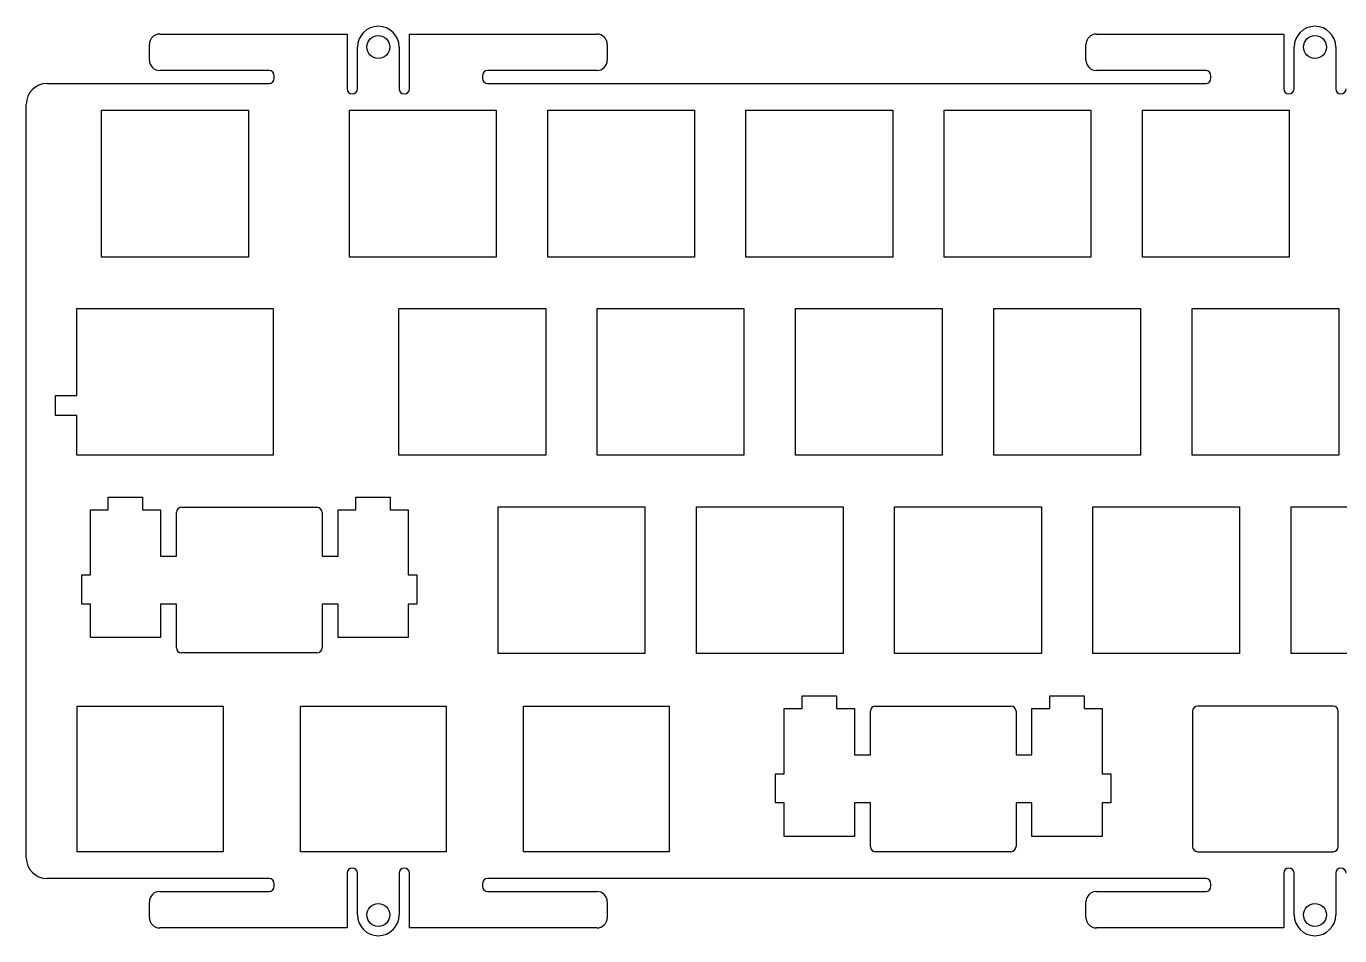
# Model space of a CAD drawing. Header units: millimetres. Extents: x -169 to 79, y -140 to -53.
# Drawn here: x -168.6 to -42.4, y -140 to -52.6 of the extents above; entities that cross this region are included whole.
import ezdxf

# ---------------------------------------------------------------- set-up
doc = ezdxf.new("R2010")
doc.units = ezdxf.units.MM
for name, color, linetype in [('Shape2123', 7, 'CONTINUOUS'), ('Shape2124', 7, 'CONTINUOUS'), ('Shape2125', 7, 'CONTINUOUS'), ('Shape2126', 7, 'CONTINUOUS'), ('Shape2127', 7, 'CONTINUOUS'), ('Shape2128', 7, 'CONTINUOUS'), ('Shape2129', 7, 'CONTINUOUS'), ('Shape2130', 7, 'CONTINUOUS'), ('Shape2131', 7, 'CONTINUOUS'), ('Shape2132', 7, 'CONTINUOUS'), ('Shape2133', 7, 'CONTINUOUS'), ('Shape2134', 7, 'CONTINUOUS'), ('Shape2135', 7, 'CONTINUOUS'), ('Shape2136', 7, 'CONTINUOUS'), ('Shape2137', 7, 'CONTINUOUS'), ('Shape2138', 7, 'CONTINUOUS'), ('Shape2139', 7, 'CONTINUOUS'), ('Shape2140', 7, 'CONTINUOUS'), ('Shape2141', 7, 'CONTINUOUS'), ('Shape2142', 7, 'CONTINUOUS'), ('Shape2143', 7, 'CONTINUOUS'), ('Shape2144', 7, 'CONTINUOUS'), ('Shape2145', 7, 'CONTINUOUS'), ('Shape2146', 7, 'CONTINUOUS'), ('Shape2147', 7, 'CONTINUOUS'), ('Shape2148', 7, 'CONTINUOUS'), ('Shape2149', 7, 'CONTINUOUS'), ('Shape2150', 7, 'CONTINUOUS'), ('Shape2151', 7, 'CONTINUOUS'), ('Shape2152', 7, 'CONTINUOUS'), ('Shape2153', 7, 'CONTINUOUS'), ('Shape2154', 7, 'CONTINUOUS'), ('Shape2155', 7, 'CONTINUOUS'), ('Shape2156', 7, 'CONTINUOUS'), ('Shape2157', 7, 'CONTINUOUS'), ('Shape2158', 7, 'CONTINUOUS'), ('Shape2159', 7, 'CONTINUOUS'), ('Shape2160', 7, 'CONTINUOUS'), ('Shape2161', 7, 'CONTINUOUS'), ('Shape2162', 7, 'CONTINUOUS'), ('Shape2163', 7, 'CONTINUOUS'), ('Shape2164', 7, 'CONTINUOUS'), ('Shape2165', 7, 'CONTINUOUS'), ('Shape2166', 7, 'CONTINUOUS'), ('Shape2167', 7, 'CONTINUOUS'), ('Shape2168', 7, 'CONTINUOUS'), ('Shape2169', 7, 'CONTINUOUS'), ('Shape2170', 7, 'CONTINUOUS'), ('Shape2171', 7, 'CONTINUOUS'), ('Shape2172', 7, 'CONTINUOUS'), ('Shape2173', 7, 'CONTINUOUS'), ('Shape2174', 7, 'CONTINUOUS'), ('Shape2175', 7, 'CONTINUOUS'), ('Shape2176', 7, 'CONTINUOUS'), ('Shape2177', 7, 'CONTINUOUS'), ('Shape2178', 7, 'CONTINUOUS'), ('Shape2179', 7, 'CONTINUOUS'), ('Shape2180', 7, 'CONTINUOUS'), ('Shape2181', 7, 'CONTINUOUS'), ('Shape2182', 7, 'CONTINUOUS'), ('Shape2183', 7, 'CONTINUOUS'), ('Shape2184', 7, 'CONTINUOUS'), ('Shape2185', 7, 'CONTINUOUS'), ('Shape2186', 7, 'CONTINUOUS'), ('Shape2187', 7, 'CONTINUOUS'), ('Shape2188', 7, 'CONTINUOUS'), ('Shape2189', 7, 'CONTINUOUS'), ('Shape2190', 7, 'CONTINUOUS'), ('Shape2191', 7, 'CONTINUOUS'), ('Shape2192', 7, 'CONTINUOUS'), ('Shape2193', 7, 'CONTINUOUS'), ('Shape2194', 7, 'CONTINUOUS'), ('Shape2195', 7, 'CONTINUOUS'), ('Shape2196', 7, 'CONTINUOUS'), ('Shape2197', 7, 'CONTINUOUS'), ('Shape2198', 7, 'CONTINUOUS'), ('Shape2199', 7, 'CONTINUOUS'), ('Shape2200', 7, 'CONTINUOUS'), ('Shape2201', 7, 'CONTINUOUS'), ('Shape2202', 7, 'CONTINUOUS'), ('Shape2203', 7, 'CONTINUOUS'), ('Shape2209', 7, 'CONTINUOUS'), ('Shape2210', 7, 'CONTINUOUS'), ('Shape2212', 7, 'CONTINUOUS'), ('Shape2213', 7, 'CONTINUOUS'), ('Shape3474', 7, 'CONTINUOUS'), ('Shape3475', 7, 'CONTINUOUS'), ('Shape3476', 7, 'CONTINUOUS'), ('Shape3477', 7, 'CONTINUOUS'), ('Shape3478', 7, 'CONTINUOUS'), ('Shape3479', 7, 'CONTINUOUS'), ('Shape3480', 7, 'CONTINUOUS'), ('Shape3481', 7, 'CONTINUOUS'), ('Shape3482', 7, 'CONTINUOUS'), ('Shape3483', 7, 'CONTINUOUS'), ('Shape3484', 7, 'CONTINUOUS'), ('Shape3485', 7, 'CONTINUOUS'), ('Shape3486', 7, 'CONTINUOUS'), ('Shape3487', 7, 'CONTINUOUS'), ('Shape3488', 7, 'CONTINUOUS'), ('Shape3489', 7, 'CONTINUOUS'), ('Shape3490', 7, 'CONTINUOUS'), ('Shape3491', 7, 'CONTINUOUS'), ('Shape3492', 7, 'CONTINUOUS'), ('Shape3493', 7, 'CONTINUOUS'), ('Shape3494', 7, 'CONTINUOUS'), ('Shape3495', 7, 'CONTINUOUS'), ('Shape3496', 7, 'CONTINUOUS'), ('Shape3497', 7, 'CONTINUOUS'), ('Shape3498', 7, 'CONTINUOUS'), ('Shape3499', 7, 'CONTINUOUS'), ('Shape3500', 7, 'CONTINUOUS'), ('Shape3501', 7, 'CONTINUOUS'), ('Shape3502', 7, 'CONTINUOUS'), ('Shape3503', 7, 'CONTINUOUS'), ('Shape3504', 7, 'CONTINUOUS'), ('Shape3505', 7, 'CONTINUOUS'), ('Shape3506', 7, 'CONTINUOUS'), ('Shape3507', 7, 'CONTINUOUS'), ('Shape3508', 7, 'CONTINUOUS'), ('Shape3509', 7, 'CONTINUOUS'), ('Shape3510', 7, 'CONTINUOUS'), ('Shape3511', 7, 'CONTINUOUS'), ('Shape3512', 7, 'CONTINUOUS'), ('Shape3513', 7, 'CONTINUOUS'), ('Shape3554', 7, 'CONTINUOUS'), ('Shape3555', 7, 'CONTINUOUS'), ('Shape3556', 7, 'CONTINUOUS'), ('Shape3557', 7, 'CONTINUOUS'), ('Shape3558', 7, 'CONTINUOUS'), ('Shape3559', 7, 'CONTINUOUS'), ('Shape3560', 7, 'CONTINUOUS'), ('Shape3561', 7, 'CONTINUOUS'), ('Shape4203', 7, 'CONTINUOUS'), ('Shape4204', 7, 'CONTINUOUS'), ('Shape4205', 7, 'CONTINUOUS'), ('Shape4206', 7, 'CONTINUOUS'), ('Shape4207', 7, 'CONTINUOUS'), ('Shape4208', 7, 'CONTINUOUS'), ('Shape4209', 7, 'CONTINUOUS'), ('Shape4210', 7, 'CONTINUOUS'), ('Shape4211', 7, 'CONTINUOUS'), ('Shape4212', 7, 'CONTINUOUS'), ('Shape4213', 7, 'CONTINUOUS'), ('Shape4214', 7, 'CONTINUOUS'), ('Shape4215', 7, 'CONTINUOUS'), ('Shape4216', 7, 'CONTINUOUS'), ('Shape4217', 7, 'CONTINUOUS'), ('Shape4218', 7, 'CONTINUOUS'), ('Shape4219', 7, 'CONTINUOUS'), ('Shape4220', 7, 'CONTINUOUS'), ('Shape4221', 7, 'CONTINUOUS'), ('Shape4222', 7, 'CONTINUOUS'), ('Shape4223', 7, 'CONTINUOUS'), ('Shape4224', 7, 'CONTINUOUS'), ('Shape4225', 7, 'CONTINUOUS'), ('Shape4226', 7, 'CONTINUOUS'), ('Shape4227', 7, 'CONTINUOUS'), ('Shape4228', 7, 'CONTINUOUS'), ('Shape4229', 7, 'CONTINUOUS'), ('Shape4230', 7, 'CONTINUOUS'), ('Shape4231', 7, 'CONTINUOUS'), ('Shape4232', 7, 'CONTINUOUS'), ('Shape4233', 7, 'CONTINUOUS'), ('Shape4234', 7, 'CONTINUOUS'), ('Shape4235', 7, 'CONTINUOUS'), ('Shape4236', 7, 'CONTINUOUS'), ('Shape4237', 7, 'CONTINUOUS'), ('Shape4238', 7, 'CONTINUOUS'), ('Shape4239', 7, 'CONTINUOUS'), ('Shape4240', 7, 'CONTINUOUS'), ('Shape4241', 7, 'CONTINUOUS'), ('Shape4242', 7, 'CONTINUOUS'), ('Shape678', 7, 'CONTINUOUS'), ('Shape679', 7, 'CONTINUOUS'), ('Shape680', 7, 'CONTINUOUS'), ('Shape681', 7, 'CONTINUOUS'), ('Shape682', 7, 'CONTINUOUS'), ('Shape683', 7, 'CONTINUOUS'), ('Shape684', 7, 'CONTINUOUS'), ('Shape685', 7, 'CONTINUOUS'), ('Shape686', 7, 'CONTINUOUS'), ('Shape687', 7, 'CONTINUOUS'), ('Shape688', 7, 'CONTINUOUS'), ('Shape689', 7, 'CONTINUOUS'), ('Shape838', 7, 'CONTINUOUS'), ('Shape839', 7, 'CONTINUOUS'), ('Shape840', 7, 'CONTINUOUS'), ('Shape841', 7, 'CONTINUOUS'), ('Shape842', 7, 'CONTINUOUS'), ('Shape843', 7, 'CONTINUOUS'), ('Shape844', 7, 'CONTINUOUS'), ('Shape845', 7, 'CONTINUOUS'), ('Shape846', 7, 'CONTINUOUS'), ('Shape847', 7, 'CONTINUOUS'), ('Shape848', 7, 'CONTINUOUS'), ('Shape849', 7, 'CONTINUOUS'), ('Shape870', 7, 'CONTINUOUS'), ('Shape871', 7, 'CONTINUOUS'), ('Shape873', 7, 'CONTINUOUS'), ('Shape874', 7, 'CONTINUOUS'), ('Shape875', 7, 'CONTINUOUS'), ('Shape876', 7, 'CONTINUOUS'), ('Shape877', 7, 'CONTINUOUS'), ('Shape878', 7, 'CONTINUOUS'), ('Shape879', 7, 'CONTINUOUS'), ('Shape880', 7, 'CONTINUOUS'), ('Shape881', 7, 'CONTINUOUS'), ('Shape882', 7, 'CONTINUOUS'), ('Shape883', 7, 'CONTINUOUS'), ('Shape884', 7, 'CONTINUOUS'), ('Shape885', 7, 'CONTINUOUS'), ('Shape886', 7, 'CONTINUOUS'), ('Shape887', 7, 'CONTINUOUS'), ('Shape888', 7, 'CONTINUOUS'), ('Shape889', 7, 'CONTINUOUS'), ('Shape910', 7, 'CONTINUOUS'), ('Shape911', 7, 'CONTINUOUS'), ('Shape912', 7, 'CONTINUOUS'), ('Shape913', 7, 'CONTINUOUS'), ('Shape914', 7, 'CONTINUOUS'), ('Shape915', 7, 'CONTINUOUS'), ('Shape916', 7, 'CONTINUOUS'), ('Shape917', 7, 'CONTINUOUS'), ('Shape918', 7, 'CONTINUOUS'), ('Shape919', 7, 'CONTINUOUS'), ('Shape920', 7, 'CONTINUOUS'), ('Shape921', 7, 'CONTINUOUS'), ('Shape922', 7, 'CONTINUOUS'), ('Shape923', 7, 'CONTINUOUS'), ('Shape924', 7, 'CONTINUOUS'), ('Shape925', 7, 'CONTINUOUS'), ('Shape926', 7, 'CONTINUOUS'), ('Shape927', 7, 'CONTINUOUS'), ('Shape928', 7, 'CONTINUOUS'), ('Shape929', 7, 'CONTINUOUS'), ('Shape930', 7, 'CONTINUOUS'), ('Shape931', 7, 'CONTINUOUS'), ('Shape932', 7, 'CONTINUOUS'), ('Shape933', 7, 'CONTINUOUS'), ('Shape934', 7, 'CONTINUOUS'), ('Shape935', 7, 'CONTINUOUS'), ('Shape936', 7, 'CONTINUOUS'), ('Shape937', 7, 'CONTINUOUS'), ('Shape938', 7, 'CONTINUOUS'), ('Shape939', 7, 'CONTINUOUS'), ('Shape940', 7, 'CONTINUOUS'), ('Shape941', 7, 'CONTINUOUS'), ('Shape942', 7, 'CONTINUOUS'), ('Shape943', 7, 'CONTINUOUS'), ('Shape944', 7, 'CONTINUOUS'), ('Shape945', 7, 'CONTINUOUS'), ('Shape946', 7, 'CONTINUOUS'), ('Shape947', 7, 'CONTINUOUS'), ('Shape948', 7, 'CONTINUOUS'), ('Shape949', 7, 'CONTINUOUS')]:
    doc.layers.add(name, color=color, linetype=linetype)

msp = doc.modelspace()

# ---------------------------------------------------------------- linework, layer by layer
at = {"layer": 'Shape2123'}
msp.add_arc((-42.2848, -134.045), 0.5, 0, 180, dxfattribs=at)
at = {"layer": 'Shape2124'}
msp.add_line((-42.7848, -134.045), (-42.7848, -138.045), dxfattribs=at)
at = {"layer": 'Shape2125'}
msp.add_arc((-44.7848, -138.045), 2, 180, 0, dxfattribs=at)
at = {"layer": 'Shape2126'}
msp.add_line((-46.7848, -138.045), (-46.7848, -134.045), dxfattribs=at)
at = {"layer": 'Shape2127'}
msp.add_arc((-47.2848, -134.045), 0.5, 0, 180, dxfattribs=at)
at = {"layer": 'Shape2128'}
msp.add_line((-47.7848, -134.045), (-47.7848, -139.295), dxfattribs=at)
at = {"layer": 'Shape2129'}
msp.add_line((-47.7848, -139.295), (-65.7848, -139.295), dxfattribs=at)
at = {"layer": 'Shape2130'}
msp.add_arc((-65.7848, -138.295), 1, 180, -90, dxfattribs=at)
at = {"layer": 'Shape2131'}
msp.add_line((-66.7848, -138.295), (-66.7848, -136.795), dxfattribs=at)
at = {"layer": 'Shape2132'}
msp.add_arc((-65.7848, -136.795), 1, 90, 180, dxfattribs=at)
at = {"layer": 'Shape2133'}
msp.add_line((-65.7848, -135.795), (-55.2848, -135.795), dxfattribs=at)
at = {"layer": 'Shape2134'}
msp.add_arc((-55.2848, -135.295), 0.5, -90, 0, dxfattribs=at)
at = {"layer": 'Shape2135'}
msp.add_line((-54.7848, -135.295), (-54.7848, -135.046), dxfattribs=at)
at = {"layer": 'Shape2136'}
msp.add_arc((-55.2848, -135.046), 0.5, 0, 90, dxfattribs=at)
at = {"layer": 'Shape2137'}
msp.add_line((-55.2848, -134.546), (-124.285, -134.546), dxfattribs=at)
at = {"layer": 'Shape2138'}
msp.add_arc((-124.285, -135.046), 0.5, 90, 180, dxfattribs=at)
at = {"layer": 'Shape2139'}
msp.add_line((-124.785, -135.046), (-124.785, -135.295), dxfattribs=at)
at = {"layer": 'Shape2140'}
msp.add_arc((-124.285, -135.295), 0.5, 180, -90, dxfattribs=at)
at = {"layer": 'Shape2141'}
msp.add_line((-124.285, -135.795), (-113.785, -135.795), dxfattribs=at)
at = {"layer": 'Shape2142'}
msp.add_arc((-113.785, -136.795), 1, 0, 90, dxfattribs=at)
at = {"layer": 'Shape2143'}
msp.add_line((-112.785, -136.795), (-112.785, -138.295), dxfattribs=at)
at = {"layer": 'Shape2144'}
msp.add_arc((-113.785, -138.295), 1, -90, 0, dxfattribs=at)
at = {"layer": 'Shape2145'}
msp.add_line((-113.785, -139.295), (-131.785, -139.295), dxfattribs=at)
at = {"layer": 'Shape2146'}
msp.add_line((-131.785, -139.295), (-131.785, -134.045), dxfattribs=at)
at = {"layer": 'Shape2147'}
msp.add_arc((-132.285, -134.045), 0.5, 0, 180, dxfattribs=at)
at = {"layer": 'Shape2148'}
msp.add_line((-132.785, -134.045), (-132.785, -138.045), dxfattribs=at)
at = {"layer": 'Shape2149'}
msp.add_arc((-134.785, -138.045), 2, 180, 0, dxfattribs=at)
at = {"layer": 'Shape2150'}
msp.add_line((-136.785, -138.045), (-136.785, -134.045), dxfattribs=at)
at = {"layer": 'Shape2151'}
msp.add_arc((-137.285, -134.045), 0.5, 0, 180, dxfattribs=at)
at = {"layer": 'Shape2152'}
msp.add_line((-137.785, -134.045), (-137.785, -139.295), dxfattribs=at)
at = {"layer": 'Shape2153'}
msp.add_line((-137.785, -139.295), (-155.785, -139.295), dxfattribs=at)
at = {"layer": 'Shape2154'}
msp.add_arc((-155.785, -138.295), 1, 180, -90, dxfattribs=at)
at = {"layer": 'Shape2155'}
msp.add_line((-156.785, -138.295), (-156.785, -136.795), dxfattribs=at)
at = {"layer": 'Shape2156'}
msp.add_arc((-155.785, -136.795), 1, 90, 180, dxfattribs=at)
at = {"layer": 'Shape2157'}
msp.add_line((-155.785, -135.795), (-145.285, -135.795), dxfattribs=at)
at = {"layer": 'Shape2158'}
msp.add_arc((-145.285, -135.295), 0.5, -90, 0, dxfattribs=at)
at = {"layer": 'Shape2159'}
msp.add_line((-144.785, -135.295), (-144.785, -135.046), dxfattribs=at)
at = {"layer": 'Shape2160'}
msp.add_arc((-145.285, -135.046), 0.5, 0, 90, dxfattribs=at)
at = {"layer": 'Shape2161'}
msp.add_line((-145.285, -134.546), (-166.61, -134.546), dxfattribs=at)
at = {"layer": 'Shape2162'}
msp.add_arc((-166.61, -132.546), 2, 180, -90, dxfattribs=at)
at = {"layer": 'Shape2163'}
msp.add_line((-168.61, -132.546), (-168.61, -60.1455), dxfattribs=at)
at = {"layer": 'Shape2164'}
msp.add_arc((-166.61, -60.1455), 2, 90, 180, dxfattribs=at)
at = {"layer": 'Shape2165'}
msp.add_line((-166.61, -58.1455), (-145.285, -58.1455), dxfattribs=at)
at = {"layer": 'Shape2166'}
msp.add_arc((-145.285, -57.6455), 0.5, -90, 0, dxfattribs=at)
at = {"layer": 'Shape2167'}
msp.add_line((-144.785, -57.6455), (-144.785, -57.3964), dxfattribs=at)
at = {"layer": 'Shape2168'}
msp.add_arc((-145.285, -57.3964), 0.5, 0, 90, dxfattribs=at)
at = {"layer": 'Shape2169'}
msp.add_line((-145.285, -56.8964), (-155.785, -56.8964), dxfattribs=at)
at = {"layer": 'Shape2170'}
msp.add_arc((-155.785, -55.8964), 1, 180, -90, dxfattribs=at)
at = {"layer": 'Shape2171'}
msp.add_line((-156.785, -55.8964), (-156.785, -54.3964), dxfattribs=at)
at = {"layer": 'Shape2172'}
msp.add_arc((-155.785, -54.3964), 1, 90, 180, dxfattribs=at)
at = {"layer": 'Shape2173'}
msp.add_line((-155.785, -53.3964), (-137.785, -53.3964), dxfattribs=at)
at = {"layer": 'Shape2174'}
msp.add_line((-137.785, -53.3964), (-137.785, -58.6464), dxfattribs=at)
at = {"layer": 'Shape2175'}
msp.add_arc((-137.285, -58.6464), 0.5, 180, 0, dxfattribs=at)
at = {"layer": 'Shape2176'}
msp.add_line((-136.785, -58.6464), (-136.785, -54.6464), dxfattribs=at)
at = {"layer": 'Shape2177'}
msp.add_arc((-134.785, -54.6464), 2, 0, 180, dxfattribs=at)
at = {"layer": 'Shape2178'}
msp.add_line((-132.785, -54.6464), (-132.785, -58.6464), dxfattribs=at)
at = {"layer": 'Shape2179'}
msp.add_arc((-132.285, -58.6464), 0.5, 180, 0, dxfattribs=at)
at = {"layer": 'Shape2180'}
msp.add_line((-131.785, -58.6464), (-131.785, -53.3964), dxfattribs=at)
at = {"layer": 'Shape2181'}
msp.add_line((-131.785, -53.3964), (-113.785, -53.3964), dxfattribs=at)
at = {"layer": 'Shape2182'}
msp.add_arc((-113.785, -54.3964), 1, 0, 90, dxfattribs=at)
at = {"layer": 'Shape2183'}
msp.add_line((-112.785, -54.3964), (-112.785, -55.8964), dxfattribs=at)
at = {"layer": 'Shape2184'}
msp.add_arc((-113.785, -55.8964), 1, -90, 0, dxfattribs=at)
at = {"layer": 'Shape2185'}
msp.add_line((-113.785, -56.8964), (-124.285, -56.8964), dxfattribs=at)
at = {"layer": 'Shape2186'}
msp.add_arc((-124.285, -57.3964), 0.5, 90, 180, dxfattribs=at)
at = {"layer": 'Shape2187'}
msp.add_line((-124.785, -57.3964), (-124.785, -57.6455), dxfattribs=at)
at = {"layer": 'Shape2188'}
msp.add_arc((-124.285, -57.6455), 0.5, 180, -90, dxfattribs=at)
at = {"layer": 'Shape2189'}
msp.add_line((-124.285, -58.1455), (-55.2848, -58.1455), dxfattribs=at)
at = {"layer": 'Shape2190'}
msp.add_arc((-55.2848, -57.6455), 0.5, -90, 0, dxfattribs=at)
at = {"layer": 'Shape2191'}
msp.add_line((-54.7848, -57.6455), (-54.7848, -57.3964), dxfattribs=at)
at = {"layer": 'Shape2192'}
msp.add_arc((-55.2848, -57.3964), 0.5, 0, 90, dxfattribs=at)
at = {"layer": 'Shape2193'}
msp.add_line((-55.2848, -56.8964), (-65.7848, -56.8964), dxfattribs=at)
at = {"layer": 'Shape2194'}
msp.add_arc((-65.7848, -55.8964), 1, 180, -90, dxfattribs=at)
at = {"layer": 'Shape2195'}
msp.add_line((-66.7848, -55.8964), (-66.7848, -54.3964), dxfattribs=at)
at = {"layer": 'Shape2196'}
msp.add_arc((-65.7848, -54.3964), 1, 90, 180, dxfattribs=at)
at = {"layer": 'Shape2197'}
msp.add_line((-65.7848, -53.3964), (-47.7848, -53.3964), dxfattribs=at)
at = {"layer": 'Shape2198'}
msp.add_line((-47.7848, -53.3964), (-47.7848, -58.6464), dxfattribs=at)
at = {"layer": 'Shape2199'}
msp.add_arc((-47.2848, -58.6464), 0.5, 180, 0, dxfattribs=at)
at = {"layer": 'Shape2200'}
msp.add_line((-46.7848, -58.6464), (-46.7848, -54.6464), dxfattribs=at)
at = {"layer": 'Shape2201'}
msp.add_arc((-44.7848, -54.6464), 2, 0, 180, dxfattribs=at)
at = {"layer": 'Shape2202'}
msp.add_line((-42.7848, -54.6464), (-42.7848, -58.6464), dxfattribs=at)
at = {"layer": 'Shape2203'}
msp.add_arc((-42.2848, -58.6464), 0.5, 180, 0, dxfattribs=at)
at = {"layer": 'Shape2209'}
msp.add_circle((-44.7848, -54.6464), 1.1, dxfattribs=at)
at = {"layer": 'Shape2210'}
msp.add_circle((-134.785, -54.6464), 1.1, dxfattribs=at)
at = {"layer": 'Shape2212'}
msp.add_circle((-44.7848, -138.045), 1.1, dxfattribs=at)
at = {"layer": 'Shape2213'}
msp.add_circle((-134.785, -138.045), 1.1, dxfattribs=at)
at = {"layer": 'Shape3474'}
msp.add_line((-87.5046, -131.47), (-87.5046, -127.271), dxfattribs=at)
at = {"layer": 'Shape3475'}
msp.add_arc((-87.0046, -131.47), 0.5, 180, -90, dxfattribs=at)
at = {"layer": 'Shape3476'}
msp.add_line((-87.5046, -127.271), (-89.03, -127.271), dxfattribs=at)
at = {"layer": 'Shape3477'}
msp.add_line((-89.03, -127.271), (-89.03, -130.5), dxfattribs=at)
at = {"layer": 'Shape3478'}
msp.add_line((-89.03, -130.5), (-95.7797, -130.5), dxfattribs=at)
at = {"layer": 'Shape3479'}
msp.add_line((-95.7797, -130.5), (-95.7797, -127.271), dxfattribs=at)
at = {"layer": 'Shape3480'}
msp.add_line((-95.7797, -127.271), (-96.6052, -127.271), dxfattribs=at)
at = {"layer": 'Shape3481'}
msp.add_line((-96.6052, -127.271), (-96.6052, -124.471), dxfattribs=at)
at = {"layer": 'Shape3482'}
msp.add_line((-96.6052, -124.471), (-95.7797, -124.471), dxfattribs=at)
at = {"layer": 'Shape3483'}
msp.add_line((-95.7797, -124.471), (-95.7797, -118.201), dxfattribs=at)
at = {"layer": 'Shape3484'}
msp.add_line((-95.7797, -118.201), (-94.0546, -118.201), dxfattribs=at)
at = {"layer": 'Shape3485'}
msp.add_line((-94.0546, -118.201), (-94.0546, -117.001), dxfattribs=at)
at = {"layer": 'Shape3486'}
msp.add_line((-94.0546, -117.001), (-90.7555, -117.001), dxfattribs=at)
at = {"layer": 'Shape3487'}
msp.add_line((-90.7555, -117.001), (-90.7555, -118.201), dxfattribs=at)
at = {"layer": 'Shape3488'}
msp.add_line((-90.7555, -118.201), (-89.03, -118.201), dxfattribs=at)
at = {"layer": 'Shape3489'}
msp.add_line((-89.03, -118.201), (-89.03, -122.67), dxfattribs=at)
at = {"layer": 'Shape3490'}
msp.add_line((-89.03, -122.67), (-87.5046, -122.67), dxfattribs=at)
at = {"layer": 'Shape3491'}
msp.add_line((-87.5046, -122.67), (-87.5046, -118.471), dxfattribs=at)
at = {"layer": 'Shape3492'}
msp.add_line((-87.0046, -117.971), (-74.0053, -117.971), dxfattribs=at)
at = {"layer": 'Shape3493'}
msp.add_arc((-87.0046, -118.471), 0.5, 90, 180, dxfattribs=at)
at = {"layer": 'Shape3494'}
msp.add_line((-73.5053, -118.471), (-73.5053, -122.67), dxfattribs=at)
at = {"layer": 'Shape3495'}
msp.add_arc((-74.0053, -118.471), 0.5, 0, 90, dxfattribs=at)
at = {"layer": 'Shape3496'}
msp.add_line((-73.5053, -122.67), (-71.9796, -122.67), dxfattribs=at)
at = {"layer": 'Shape3497'}
msp.add_line((-71.9796, -122.67), (-71.9796, -118.201), dxfattribs=at)
at = {"layer": 'Shape3498'}
msp.add_line((-71.9796, -118.201), (-70.2559, -118.201), dxfattribs=at)
at = {"layer": 'Shape3499'}
msp.add_line((-70.2559, -118.201), (-70.2559, -117.001), dxfattribs=at)
at = {"layer": 'Shape3500'}
msp.add_line((-70.2559, -117.001), (-66.9553, -117.001), dxfattribs=at)
at = {"layer": 'Shape3501'}
msp.add_line((-66.9553, -117.001), (-66.9553, -118.201), dxfattribs=at)
at = {"layer": 'Shape3502'}
msp.add_line((-66.9553, -118.201), (-65.2302, -118.201), dxfattribs=at)
at = {"layer": 'Shape3503'}
msp.add_line((-65.2302, -118.201), (-65.2302, -124.471), dxfattribs=at)
at = {"layer": 'Shape3504'}
msp.add_line((-65.2302, -124.471), (-64.4047, -124.471), dxfattribs=at)
at = {"layer": 'Shape3505'}
msp.add_line((-64.4047, -124.471), (-64.4047, -127.271), dxfattribs=at)
at = {"layer": 'Shape3506'}
msp.add_line((-64.4047, -127.271), (-65.2302, -127.271), dxfattribs=at)
at = {"layer": 'Shape3507'}
msp.add_line((-65.2302, -127.271), (-65.2302, -130.5), dxfattribs=at)
at = {"layer": 'Shape3508'}
msp.add_line((-65.2302, -130.5), (-71.9796, -130.5), dxfattribs=at)
at = {"layer": 'Shape3509'}
msp.add_line((-71.9796, -130.5), (-71.9796, -127.271), dxfattribs=at)
at = {"layer": 'Shape3510'}
msp.add_line((-71.9796, -127.271), (-73.5053, -127.271), dxfattribs=at)
at = {"layer": 'Shape3511'}
msp.add_line((-73.5053, -127.271), (-73.5053, -131.47), dxfattribs=at)
at = {"layer": 'Shape3512'}
msp.add_arc((-74.0053, -131.47), 0.5, -90, 0, dxfattribs=at)
at = {"layer": 'Shape3513'}
msp.add_line((-74.0053, -131.97), (-87.0046, -131.97), dxfattribs=at)
at = {"layer": 'Shape3554'}
msp.add_line((-56.0486, -131.97), (-43.0486, -131.97), dxfattribs=at)
at = {"layer": 'Shape3555'}
msp.add_arc((-43.0486, -131.47), 0.5, -90, 0, dxfattribs=at)
at = {"layer": 'Shape3556'}
msp.add_line((-42.5486, -131.47), (-42.5486, -118.471), dxfattribs=at)
at = {"layer": 'Shape3557'}
msp.add_line((-43.0486, -117.971), (-56.0486, -117.971), dxfattribs=at)
at = {"layer": 'Shape3558'}
msp.add_arc((-43.0486, -118.471), 0.5, 0, 90, dxfattribs=at)
at = {"layer": 'Shape3559'}
msp.add_line((-56.5486, -118.471), (-56.5486, -131.47), dxfattribs=at)
at = {"layer": 'Shape3560'}
msp.add_arc((-56.0486, -118.471), 0.5, 90, 180, dxfattribs=at)
at = {"layer": 'Shape3561'}
msp.add_arc((-56.0486, -131.47), 0.5, 180, -90, dxfattribs=at)
at = {"layer": 'Shape4203'}
msp.add_line((-154.179, -112.37), (-154.179, -108.171), dxfattribs=at)
at = {"layer": 'Shape4204'}
msp.add_arc((-153.679, -112.37), 0.5, 180, -90, dxfattribs=at)
at = {"layer": 'Shape4205'}
msp.add_line((-154.179, -108.171), (-155.704, -108.171), dxfattribs=at)
at = {"layer": 'Shape4206'}
msp.add_line((-155.704, -108.171), (-155.704, -111.4), dxfattribs=at)
at = {"layer": 'Shape4207'}
msp.add_line((-155.704, -111.4), (-162.454, -111.4), dxfattribs=at)
at = {"layer": 'Shape4208'}
msp.add_line((-162.454, -111.4), (-162.454, -108.171), dxfattribs=at)
at = {"layer": 'Shape4209'}
msp.add_line((-162.454, -108.171), (-163.28, -108.171), dxfattribs=at)
at = {"layer": 'Shape4210'}
msp.add_line((-163.28, -108.171), (-163.28, -105.371), dxfattribs=at)
at = {"layer": 'Shape4211'}
msp.add_line((-163.28, -105.371), (-162.454, -105.371), dxfattribs=at)
at = {"layer": 'Shape4212'}
msp.add_line((-162.454, -105.371), (-162.454, -99.1009), dxfattribs=at)
at = {"layer": 'Shape4213'}
msp.add_line((-162.454, -99.1009), (-160.729, -99.1009), dxfattribs=at)
at = {"layer": 'Shape4214'}
msp.add_line((-160.729, -99.1009), (-160.729, -97.9006), dxfattribs=at)
at = {"layer": 'Shape4215'}
msp.add_line((-160.729, -97.9006), (-157.43, -97.9006), dxfattribs=at)
at = {"layer": 'Shape4216'}
msp.add_line((-157.43, -97.9006), (-157.43, -99.1009), dxfattribs=at)
at = {"layer": 'Shape4217'}
msp.add_line((-157.43, -99.1009), (-155.704, -99.1009), dxfattribs=at)
at = {"layer": 'Shape4218'}
msp.add_line((-155.704, -99.1009), (-155.704, -103.57), dxfattribs=at)
at = {"layer": 'Shape4219'}
msp.add_line((-155.704, -103.57), (-154.179, -103.57), dxfattribs=at)
at = {"layer": 'Shape4220'}
msp.add_line((-154.179, -103.57), (-154.179, -99.3708), dxfattribs=at)
at = {"layer": 'Shape4221'}
msp.add_line((-153.679, -98.8708), (-140.68, -98.8708), dxfattribs=at)
at = {"layer": 'Shape4222'}
msp.add_arc((-153.679, -99.3708), 0.5, 90, 180, dxfattribs=at)
at = {"layer": 'Shape4223'}
msp.add_line((-140.18, -99.3708), (-140.18, -103.57), dxfattribs=at)
at = {"layer": 'Shape4224'}
msp.add_arc((-140.68, -99.3708), 0.5, 0, 90, dxfattribs=at)
at = {"layer": 'Shape4225'}
msp.add_line((-140.18, -103.57), (-138.654, -103.57), dxfattribs=at)
at = {"layer": 'Shape4226'}
msp.add_line((-138.654, -103.57), (-138.654, -99.1009), dxfattribs=at)
at = {"layer": 'Shape4227'}
msp.add_line((-138.654, -99.1009), (-136.93, -99.1009), dxfattribs=at)
at = {"layer": 'Shape4228'}
msp.add_line((-136.93, -99.1009), (-136.93, -97.9006), dxfattribs=at)
at = {"layer": 'Shape4229'}
msp.add_line((-136.93, -97.9006), (-133.63, -97.9006), dxfattribs=at)
at = {"layer": 'Shape4230'}
msp.add_line((-133.63, -97.9006), (-133.63, -99.1009), dxfattribs=at)
at = {"layer": 'Shape4231'}
msp.add_line((-133.63, -99.1009), (-131.905, -99.1009), dxfattribs=at)
at = {"layer": 'Shape4232'}
msp.add_line((-131.905, -99.1009), (-131.905, -105.371), dxfattribs=at)
at = {"layer": 'Shape4233'}
msp.add_line((-131.905, -105.371), (-131.079, -105.371), dxfattribs=at)
at = {"layer": 'Shape4234'}
msp.add_line((-131.079, -105.371), (-131.079, -108.171), dxfattribs=at)
at = {"layer": 'Shape4235'}
msp.add_line((-131.079, -108.171), (-131.905, -108.171), dxfattribs=at)
at = {"layer": 'Shape4236'}
msp.add_line((-131.905, -108.171), (-131.905, -111.4), dxfattribs=at)
at = {"layer": 'Shape4237'}
msp.add_line((-131.905, -111.4), (-138.654, -111.4), dxfattribs=at)
at = {"layer": 'Shape4238'}
msp.add_line((-138.654, -111.4), (-138.654, -108.171), dxfattribs=at)
at = {"layer": 'Shape4239'}
msp.add_line((-138.654, -108.171), (-140.18, -108.171), dxfattribs=at)
at = {"layer": 'Shape4240'}
msp.add_line((-140.18, -108.171), (-140.18, -112.37), dxfattribs=at)
at = {"layer": 'Shape4241'}
msp.add_arc((-140.68, -112.37), 0.5, -90, 0, dxfattribs=at)
at = {"layer": 'Shape4242'}
msp.add_line((-140.68, -112.87), (-153.679, -112.87), dxfattribs=at)
at = {"layer": 'Shape678'}
msp.add_line((-149.705, -131.971), (-163.705, -131.971), dxfattribs=at)
at = {"layer": 'Shape679'}
msp.add_line((-163.705, -131.971), (-163.705, -117.971), dxfattribs=at)
at = {"layer": 'Shape680'}
msp.add_line((-163.705, -117.971), (-149.705, -117.971), dxfattribs=at)
at = {"layer": 'Shape681'}
msp.add_line((-149.705, -117.971), (-149.705, -131.971), dxfattribs=at)
at = {"layer": 'Shape682'}
msp.add_line((-128.274, -131.971), (-142.274, -131.971), dxfattribs=at)
at = {"layer": 'Shape683'}
msp.add_line((-142.274, -131.971), (-142.274, -117.971), dxfattribs=at)
at = {"layer": 'Shape684'}
msp.add_line((-142.274, -117.971), (-128.274, -117.971), dxfattribs=at)
at = {"layer": 'Shape685'}
msp.add_line((-128.274, -117.971), (-128.274, -131.971), dxfattribs=at)
at = {"layer": 'Shape686'}
msp.add_line((-106.842, -131.971), (-120.842, -131.971), dxfattribs=at)
at = {"layer": 'Shape687'}
msp.add_line((-120.842, -131.971), (-120.842, -117.971), dxfattribs=at)
at = {"layer": 'Shape688'}
msp.add_line((-120.842, -117.971), (-106.842, -117.971), dxfattribs=at)
at = {"layer": 'Shape689'}
msp.add_line((-106.842, -117.971), (-106.842, -131.971), dxfattribs=at)
at = {"layer": 'Shape838'}
msp.add_line((-163.754, -79.7705), (-144.891, -79.7705), dxfattribs=at)
at = {"layer": 'Shape839'}
msp.add_line((-144.891, -79.7705), (-144.891, -93.8705), dxfattribs=at)
at = {"layer": 'Shape840'}
msp.add_line((-144.891, -93.8705), (-163.754, -93.8705), dxfattribs=at)
at = {"layer": 'Shape841'}
msp.add_line((-163.754, -93.8705), (-163.754, -90.0387), dxfattribs=at)
at = {"layer": 'Shape842'}
msp.add_line((-163.754, -90.0387), (-165.792, -90.0387), dxfattribs=at)
at = {"layer": 'Shape843'}
msp.add_line((-165.792, -90.0387), (-165.792, -88.1387), dxfattribs=at)
at = {"layer": 'Shape844'}
msp.add_line((-165.792, -88.1387), (-163.754, -88.1387), dxfattribs=at)
at = {"layer": 'Shape845'}
msp.add_line((-163.754, -88.1387), (-163.754, -79.7705), dxfattribs=at)
at = {"layer": 'Shape846'}
msp.add_line((-99.4598, -74.8205), (-99.4598, -60.7205), dxfattribs=at)
at = {"layer": 'Shape847'}
msp.add_line((-99.4598, -60.7205), (-85.3598, -60.7205), dxfattribs=at)
at = {"layer": 'Shape848'}
msp.add_line((-85.3598, -60.7205), (-85.3598, -74.8205), dxfattribs=at)
at = {"layer": 'Shape849'}
msp.add_line((-85.3598, -74.8205), (-99.4598, -74.8205), dxfattribs=at)
at = {"layer": 'Shape870'}
msp.add_line((-47.0728, -112.921), (-47.0728, -98.8205), dxfattribs=at)
at = {"layer": 'Shape871'}
msp.add_line((-47.0728, -98.8205), (-32.9728, -98.8205), dxfattribs=at)
at = {"layer": 'Shape873'}
msp.add_line((-32.9728, -112.921), (-47.0728, -112.921), dxfattribs=at)
at = {"layer": 'Shape874'}
msp.add_line((-66.1228, -112.921), (-66.1228, -98.8205), dxfattribs=at)
at = {"layer": 'Shape875'}
msp.add_line((-66.1228, -98.8205), (-52.0228, -98.8205), dxfattribs=at)
at = {"layer": 'Shape876'}
msp.add_line((-52.0228, -98.8205), (-52.0228, -112.921), dxfattribs=at)
at = {"layer": 'Shape877'}
msp.add_line((-52.0228, -112.921), (-66.1228, -112.921), dxfattribs=at)
at = {"layer": 'Shape878'}
msp.add_line((-85.1728, -112.921), (-85.1728, -98.8205), dxfattribs=at)
at = {"layer": 'Shape879'}
msp.add_line((-85.1728, -98.8205), (-71.0728, -98.8205), dxfattribs=at)
at = {"layer": 'Shape880'}
msp.add_line((-71.0728, -98.8205), (-71.0728, -112.921), dxfattribs=at)
at = {"layer": 'Shape881'}
msp.add_line((-71.0728, -112.921), (-85.1728, -112.921), dxfattribs=at)
at = {"layer": 'Shape882'}
msp.add_line((-104.222, -112.921), (-104.222, -98.8205), dxfattribs=at)
at = {"layer": 'Shape883'}
msp.add_line((-104.222, -98.8205), (-90.1223, -98.8205), dxfattribs=at)
at = {"layer": 'Shape884'}
msp.add_line((-90.1223, -98.8205), (-90.1223, -112.921), dxfattribs=at)
at = {"layer": 'Shape885'}
msp.add_line((-90.1223, -112.921), (-104.222, -112.921), dxfattribs=at)
at = {"layer": 'Shape886'}
msp.add_line((-123.272, -112.921), (-123.272, -98.8205), dxfattribs=at)
at = {"layer": 'Shape887'}
msp.add_line((-123.272, -98.8205), (-109.172, -98.8205), dxfattribs=at)
at = {"layer": 'Shape888'}
msp.add_line((-109.172, -98.8205), (-109.172, -112.921), dxfattribs=at)
at = {"layer": 'Shape889'}
msp.add_line((-109.172, -112.921), (-123.272, -112.921), dxfattribs=at)
at = {"layer": 'Shape910'}
msp.add_line((-61.3598, -74.8205), (-61.3598, -60.7205), dxfattribs=at)
at = {"layer": 'Shape911'}
msp.add_line((-61.3598, -60.7205), (-47.2598, -60.7205), dxfattribs=at)
at = {"layer": 'Shape912'}
msp.add_line((-47.2598, -60.7205), (-47.2598, -74.8205), dxfattribs=at)
at = {"layer": 'Shape913'}
msp.add_line((-47.2598, -74.8205), (-61.3598, -74.8205), dxfattribs=at)
at = {"layer": 'Shape914'}
msp.add_line((-80.4098, -74.8205), (-80.4098, -60.7205), dxfattribs=at)
at = {"layer": 'Shape915'}
msp.add_line((-80.4098, -60.7205), (-66.3098, -60.7205), dxfattribs=at)
at = {"layer": 'Shape916'}
msp.add_line((-66.3098, -60.7205), (-66.3098, -74.8205), dxfattribs=at)
at = {"layer": 'Shape917'}
msp.add_line((-66.3098, -74.8205), (-80.4098, -74.8205), dxfattribs=at)
at = {"layer": 'Shape918'}
msp.add_line((-118.51, -74.8205), (-118.51, -60.7205), dxfattribs=at)
at = {"layer": 'Shape919'}
msp.add_line((-118.51, -60.7205), (-104.41, -60.7205), dxfattribs=at)
at = {"layer": 'Shape920'}
msp.add_line((-104.41, -60.7205), (-104.41, -74.8205), dxfattribs=at)
at = {"layer": 'Shape921'}
msp.add_line((-104.41, -74.8205), (-118.51, -74.8205), dxfattribs=at)
at = {"layer": 'Shape922'}
msp.add_line((-137.56, -74.8205), (-137.56, -60.7205), dxfattribs=at)
at = {"layer": 'Shape923'}
msp.add_line((-137.56, -60.7205), (-123.46, -60.7205), dxfattribs=at)
at = {"layer": 'Shape924'}
msp.add_line((-123.46, -60.7205), (-123.46, -74.8205), dxfattribs=at)
at = {"layer": 'Shape925'}
msp.add_line((-123.46, -74.8205), (-137.56, -74.8205), dxfattribs=at)
at = {"layer": 'Shape926'}
msp.add_line((-161.372, -74.8205), (-161.372, -60.7205), dxfattribs=at)
at = {"layer": 'Shape927'}
msp.add_line((-161.372, -60.7205), (-147.272, -60.7205), dxfattribs=at)
at = {"layer": 'Shape928'}
msp.add_line((-147.272, -60.7205), (-147.272, -74.8205), dxfattribs=at)
at = {"layer": 'Shape929'}
msp.add_line((-147.272, -74.8205), (-161.372, -74.8205), dxfattribs=at)
at = {"layer": 'Shape930'}
msp.add_line((-132.797, -79.7705), (-118.697, -79.7705), dxfattribs=at)
at = {"layer": 'Shape931'}
msp.add_line((-118.697, -79.7705), (-118.697, -93.8705), dxfattribs=at)
at = {"layer": 'Shape932'}
msp.add_line((-118.697, -93.8705), (-132.797, -93.8705), dxfattribs=at)
at = {"layer": 'Shape933'}
msp.add_line((-132.797, -93.8705), (-132.797, -79.7705), dxfattribs=at)
at = {"layer": 'Shape934'}
msp.add_line((-113.747, -79.7705), (-99.6473, -79.7705), dxfattribs=at)
at = {"layer": 'Shape935'}
msp.add_line((-99.6473, -79.7705), (-99.6473, -93.8705), dxfattribs=at)
at = {"layer": 'Shape936'}
msp.add_line((-99.6473, -93.8705), (-113.747, -93.8705), dxfattribs=at)
at = {"layer": 'Shape937'}
msp.add_line((-113.747, -93.8705), (-113.747, -79.7705), dxfattribs=at)
at = {"layer": 'Shape938'}
msp.add_line((-94.6973, -79.7705), (-80.5978, -79.7705), dxfattribs=at)
at = {"layer": 'Shape939'}
msp.add_line((-80.5978, -79.7705), (-80.5978, -93.8705), dxfattribs=at)
at = {"layer": 'Shape940'}
msp.add_line((-80.5978, -93.8705), (-94.6973, -93.8705), dxfattribs=at)
at = {"layer": 'Shape941'}
msp.add_line((-94.6973, -93.8705), (-94.6973, -79.7705), dxfattribs=at)
at = {"layer": 'Shape942'}
msp.add_line((-75.6478, -93.8705), (-75.6478, -79.7705), dxfattribs=at)
at = {"layer": 'Shape943'}
msp.add_line((-75.6478, -79.7705), (-61.5478, -79.7705), dxfattribs=at)
at = {"layer": 'Shape944'}
msp.add_line((-61.5478, -79.7705), (-61.5478, -93.8705), dxfattribs=at)
at = {"layer": 'Shape945'}
msp.add_line((-61.5478, -93.8705), (-75.6478, -93.8705), dxfattribs=at)
at = {"layer": 'Shape946'}
msp.add_line((-56.5978, -79.7705), (-42.4968, -79.7705), dxfattribs=at)
at = {"layer": 'Shape947'}
msp.add_line((-42.4968, -79.7705), (-42.4968, -93.8705), dxfattribs=at)
at = {"layer": 'Shape948'}
msp.add_line((-42.4968, -93.8705), (-56.5978, -93.8705), dxfattribs=at)
at = {"layer": 'Shape949'}
msp.add_line((-56.5978, -93.8705), (-56.5978, -79.7705), dxfattribs=at)

doc.saveas('drawing.dxf')
